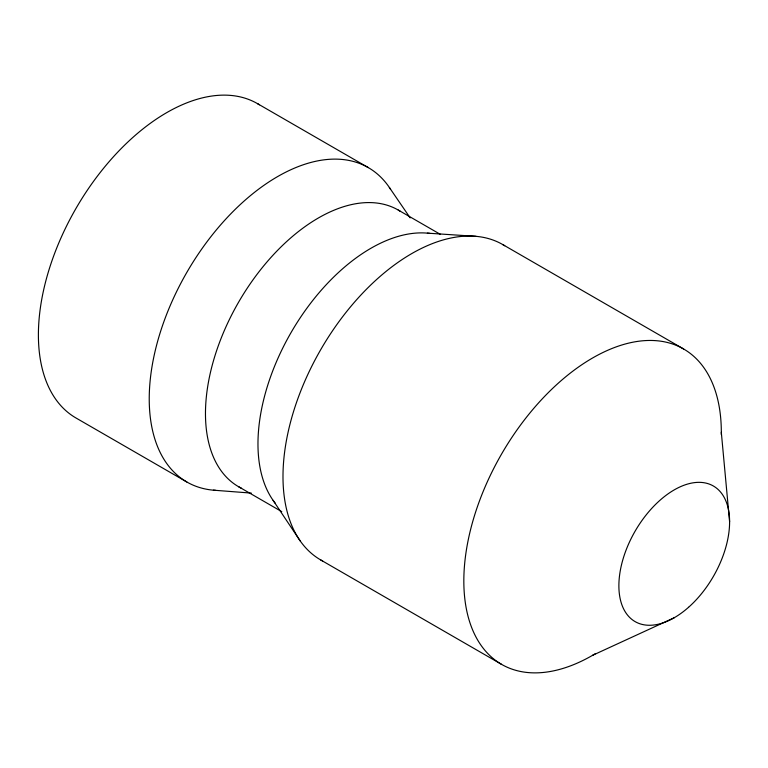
<?xml version="1.0" encoding="UTF-8"?>
<svg xmlns="http://www.w3.org/2000/svg" width="768" height="768" viewBox="0 0 768 768"><rect width="100%" height="100%" fill="white"/><g stroke="black" fill="none" stroke-linecap="round" stroke-linejoin="round"><path stroke-width="1.15" d="M592.57 655.325L674.237 617.741M427.373 233.146L476.112 236.352M213.398 490.176L251.28 493.094M502.771 244.579L683.606 348.979M257.482 103.632L368.314 167.616M398.256 210.058L440.467 234.422M238.55 486.691L281.779 511.651M186.826 481.978L75.984 417.984A181.488 104.784 -60 0 1 76.973 206.717A181.488 104.784 -60 0 1 259.421 104.803M320.698 559.939L501.533 664.339M410.17 217.882L388.714 186.538A181.488 104.784 -60 0 0 185.923 273.974A181.488 104.784 -60 0 0 215.635 490.349M273.101 500.352L300.24 540.96M721.315 432.336L729.6 521.846M275.261 503.251A159.715 92.208 -60 0 1 290.554 333.437A159.715 92.208 -60 0 1 429.773 233.405M322.694 561.043A182.074 105.12 -60 0 1 320.698 349.699A182.074 105.12 -60 0 1 504.72 245.75M389.347 187.45A181.488 104.784 -60 0 1 390.586 189.331M241.565 488.304A159.715 92.208 -60 0 1 238.051 303.13A159.715 92.208 -60 0 1 400.205 211.238M595.44 653.635A182.074 105.12 -60 0 1 463.834 582.461A182.074 105.12 -60 0 1 592.886 357.821A182.074 105.12 -60 0 1 721.306 434.544M688.57 607.286A78.288 45.206 -60 0 0 713.386 486.01A78.288 45.206 -60 0 0 620.765 568.138A78.288 45.206 -60 0 0 688.57 607.286"/></g></svg>
